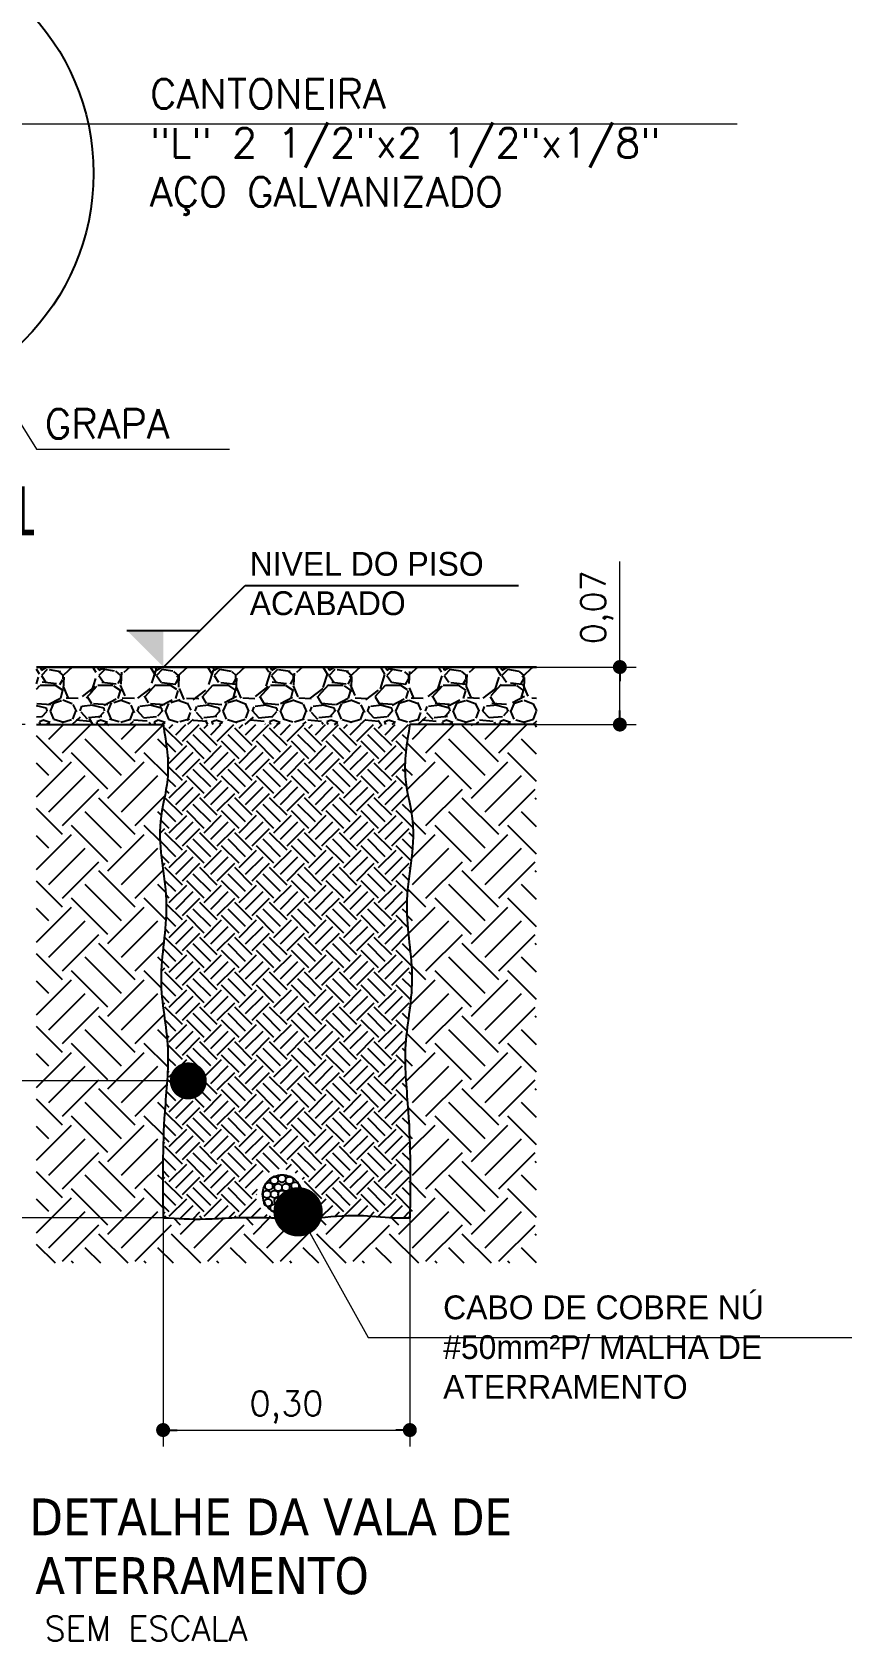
# Model space of a CAD drawing. Header units: inches. Extents: x -7660 to 802, y -193 to 3.
# Drawn here: x 569.97 to 574.19, y -152.55 to -144.27 of the extents above; entities that cross this region are included whole.
import ezdxf

# ---------------------------------------------------------------- set-up
doc = ezdxf.new("R2010")
doc.units = ezdxf.units.IN
doc.header["$MEASUREMENT"] = 0
doc.linetypes.add('DASHDOT', pattern=[1, 0.5, -0.25, 0, -0.25])
doc.linetypes.add('DASHED', pattern=[0.75, 0.5, -0.25])
for name, color, linetype in [('0-PENA01', 1, 'Continuous'), ('_A INSTALAR', 10, 'Continuous'), ('Civil_Titulo', 7, 'Continuous'), ('COTAS', 8, 'Continuous'), ('CSS A INSTALAR', 86, 'DASHDOT'), ('CSS-PENA-04_INSTALAR', 4, 'Continuous'), ('indicação', 7, 'Continuous'), ('pontos', 7, 'Continuous'), ('TEXTO', 7, 'Continuous')]:
    doc.layers.add(name, color=color, linetype=linetype)
doc.layers.add('existente', color=8, linetype='Continuous', lineweight=0)
doc.styles.add('Arial', font='arial.ttf')
doc.styles.add('KBBR', font='KBBR.SHX')
doc.styles.add('ROMANS', font='romans.shx', dxfattribs={"height": 10})
doc.styles.get("Standard").update_dxf_attribs({"font": 'arial.ttf'})
doc.styles.add('tahoma', font='tahoma.ttf')
doc.dimstyles.new('PREFEITURA', dxfattribs={"dimscale": 0.7, "dimtxt": 0.25, "dimasz": 0.1, "dimexe": 0.1, "dimexo": 0.1, "dimgap": 0.05, "dimtad": 1, "dimzin": 1, "dimdsep": 46, "dimlunit": 6, "dimtxsty": 'Arial', "dimblk": 'DOT', "dimcen": 0, "dimdle": 0.15, "dimclrd": 256, "dimclre": 256, "dimclrt": 256, "dimazin": 0, "dimtfac": 1, "dimtmove": 0, "dimatfit": 3, "dimfxl": 0.07, "dimtolj": 1, "dimtzin": 0, "dimarcsym": 2})
doc.dimstyles.new('STANDARD$0', dxfattribs={"dimtxt": 0.15, "dimasz": 0.25, "dimexe": 0.2, "dimexo": 0.4, "dimgap": 0.08, "dimtad": 1, "dimdsep": 46, "dimtxsty": 'ROMANS', "dimblk": 'OBLIQUE', "dimcen": 2.5, "dimclrd": 1, "dimclre": 1, "dimclrt": 2, "dimadec": 0, "dimazin": 0, "dimtfac": 1, "dimtmove": 2, "dimatfit": 3, "dimldrblk": 'OBLIQUE', "dimfxl": 1, "dimtolj": 1, "dimtzin": 0, "dimarcsym": 0})
doc.dimstyles.new('VERMELHA', dxfattribs={"dimtxt": 0.15, "dimasz": 0.09, "dimexe": 0.18, "dimexo": 0.18, "dimgap": 0.18, "dimtad": 1, "dimdec": 3, "dimzin": 1, "dimdsep": 46, "dimtxsty": 'Standard', "dimblk1": 'DOT', "dimblk2": 'DOT', "dimsah": 1, "dimcen": 2.5, "dimclrd": 1, "dimclre": 1, "dimclrt": 256, "dimadec": 0, "dimazin": 0, "dimtfac": 1, "dimtdec": 3, "dimtmove": 0, "dimatfit": 3, "dimldrblk": 'DOT', "dimfxl": 1, "dimtolj": 1, "dimtzin": 1, "dimarcsym": 0})

# ---------------------------------------------------------------- blocks, each defined once
blk = doc.blocks.new('DOT')
at = {"layer": 'COTAS', "color": 0, "linetype": 'ByBlock'}
blk.add_line((-0.5, 0), (-1, 0), dxfattribs=at)
at = {"layer": 'COTAS', "color": 0, "linetype": 'ByBlock', "const_width": 0.5}
blk.add_lwpolyline([(-0.25, 0, 1), (0.25, 0, 1)], format="xyb", close=True, dxfattribs=at)
blk = doc.blocks.new('_Dot')
at = {"layer": '0-PENA01', "color": 0, "lineweight": -2}
blk.add_line((-0.5, 0), (-1, 0), dxfattribs=at)
at = {"layer": '0-PENA01', "color": 0, "const_width": 0.5}
blk.add_lwpolyline([(-0.25, 0, 1), (0.25, 0, 1)], format="xyb", close=True, dxfattribs=at)
blk = doc.blocks.new('*D185')
at = {"layer": 'existente', "color": 8, "lineweight": -2, "transparency": 16777216}
for p, q in [((-3.265473209241465, 0.180416556824639), (-3.33451968020702, 0.180416556824639)), ((-3.31451968020702, 0.163416556824639), (-3.31451968020702, -0.4025834431775441)), ((-3.097549976897428, -0.419583443177544), (-3.33451968020702, -0.4195834431775441))]:
    blk.add_line(p, q, dxfattribs=at)
at = {"layer": 'existente', "color": 8, "lineweight": -2, "transparency": 16777216, "xscale": 0.017, "yscale": 0.017, "zscale": 0.017}
for p, rotation in [((-3.31451968020702, 0.180416556824639), 90), ((-3.31451968020702, -0.4195834431775441), 270)]:
    blk.add_blockref('DOT', p, dxfattribs=dict(at, rotation=rotation))
at = {"layer": 'existente', "color": 7, "transparency": 16777216, "insert": (-3.342376823064162, -0.1195834431764515), "char_height": 0.03, "attachment_point": 5, "rotation": 90, "style": 'ROMANS'}
blk.add_mtext('\\A1;0,60', dxfattribs=at)
blk = doc.blocks.new('*D188')
at = {"layer": 'existente', "color": 8, "lineweight": -2, "transparency": 16777216}
for p, q in [((-2.542194490830301, 0.2504165568243481), (-2.542194490830301, 0.3788451282529196)), ((-2.643635907385034, 0.250416556824348), (-2.522194490830301, 0.2504165568243481)), ((-2.542194490830301, 0.1974165568246391), (-2.542194490830301, 0.2334165568243481)), ((-2.643635907385034, 0.180416556824639), (-2.522194490830301, 0.1804165568246391))]:
    blk.add_line(p, q, dxfattribs=at)
at = {"layer": 'existente', "color": 8, "lineweight": -2, "transparency": 16777216, "xscale": 0.017, "yscale": 0.017, "zscale": 0.017}
for p, rotation in [((-2.542194490830301, 0.2504165568243481), 90), ((-2.542194490830301, 0.1804165568246391), 270)]:
    blk.add_blockref('DOT', p, dxfattribs=dict(at, rotation=rotation))
at = {"layer": 'existente', "color": 7, "transparency": 16777216, "insert": (-2.570051633687444, 0.3231308425386345), "char_height": 0.03, "attachment_point": 5, "rotation": 90, "style": 'ROMANS'}
blk.add_mtext('\\A1;0,07', dxfattribs=at)
blk = doc.blocks.new('*D189')
at = {"layer": 'existente', "color": 8, "lineweight": -2, "transparency": 16777216}
for p, q in [((-3.097549976897426, -0.4195834431775438), (-3.097549976897426, -0.6979704080327065)), ((-2.797549979884934, -0.4196141905231343), (-2.797549979884934, -0.6979704080327065)), ((-3.080549976897426, -0.6779704080327065), (-2.814549979884934, -0.6779704080327065))]:
    blk.add_line(p, q, dxfattribs=at)
at = {"layer": 'existente', "color": 8, "lineweight": -2, "transparency": 16777216, "xscale": 0.017, "yscale": 0.017, "zscale": 0.017, "rotation": 180}
blk.add_blockref('DOT', (-3.097549976897426, -0.6779704080327065), dxfattribs=at)
at = {"layer": 'existente', "color": 8, "lineweight": -2, "transparency": 16777216, "xscale": 0.017, "yscale": 0.017, "zscale": 0.017}
blk.add_blockref('DOT', (-2.797549979884934, -0.6779704080327065), dxfattribs=at)
at = {"layer": 'existente', "color": 7, "transparency": 16777216, "insert": (-2.94754997839118, -0.6501132651755637), "char_height": 0.03, "attachment_point": 5, "style": 'ROMANS'}
blk.add_mtext('\\A1;0,30', dxfattribs=at)
blk = doc.blocks.new('caixasddeps')
at = {"linetype": 'ByBlock'}
h = blk.add_hatch(dxfattribs=at)
h.set_pattern_fill('GRAVEL', color=9, scale=0.07)
h.set_pattern_definition([(228.012787504, (-40712.32441440657, -20861.68511224188), (-0.5600000000000044, -0.6300000000000004), [0.00941752, -0.932336163295159]), (184.969740728, (-40712.33071440657, -20861.69211224188), (0.8399999999999982, 0.0700000000000025), [0.01616076, -1.599914733286099]), (132.510447078, (-40712.34681440657, -20861.69351224188), (0.7000000000000083, -0.7699999999999906), [0.01139516, -1.128122281726979]), (267.273689006, (-40712.37411440657, -20861.71101224189), (0.0700000000000017, 1.400000000000001), [0.01471665999999998, -1.456949062914024]), (292.833654178, (-40712.37481440657, -20861.72571224189), (-0.3499999999999992, 0.8400000000000019), [0.01443084999999998, -1.428656118966176]), (357.273689006, (-40712.36921440657, -20861.73901224188), (-1.400000000000001, 0.0700000000000018), [0.01471665999999998, -1.456949062914024]), (37.6942404667, (-40712.35451440657, -20861.73971224188), (-0.91, -0.6999999999999983), [0.01946203, -1.92673939842412]), (72.2553283749, (-40712.33911440657, -20861.72781224188), (0.490000000000002, 1.54), [0.01837415999999996, -1.819042504776932]), (121.429565615, (-40712.33351440657, -20861.71031224188), (-0.5600000000000014, 0.9099999999999993), [0.0147665, -1.461885117681029]), (175.236358309, (-40712.34121440657, -20861.69771224188), (0.7699999999999989, -0.0700000000000027), [0.01685824, -0.826053380515461]), (222.397437798, (-40712.35801440657, -20861.69631224189), (-0.8399999999999973, -0.7699999999999982), [0.02180136, -2.158336250335643]), (138.814074834, (-40712.30481440657, -20861.71171224188), (-0.4900000000000024, 0.4200000000000001), [0.00744106999999999, -0.7366691368914263]), (171.46923439, (-40712.31041440657, -20861.70681224188), (0.91, -0.1399999999999997), [0.01415659, -1.40150579913099]), (225, (-40712.32441440657, -20861.70471224188), (0, -0.0699999999999953), [0.00989947, -0.08909547936611699]), (203.198590514, (-40712.32931440657, -20861.69631224189), (0.3499999999999993, 0.1399999999999983), [0.00533106, -0.5277730574104731]), (291.801409486, (-40712.33421440657, -20861.69841224188), (-0.0699999999999779, 0.2100000000000072), [0.00753921, -0.369422326499415]), (30.96375653209999, (-40712.33141440657, -20861.70541224188), (0.2100000000000037, 0.1399999999999986), [0.01224503, -0.3959216026391709]), (161.565051177, (-40712.32091440657, -20861.69911224188), (0.1400000000000008, -0.0699999999999984), [0.00885437, -0.2125050662117877]), (16.389540334, (-40712.37481440657, -20861.69841224188), (0.6999999999999977, 0.2100000000000031), [0.012404, -1.227999160266858]), (70.3461759419, (-40712.36291440657, -20861.69491224188), (-0.2800000000000855, -0.7700000000002378), [0.01040627, -1.03021854231233]), (293.198590514, (-40712.32091440657, -20861.68511224188), (-0.1399999999999979, 0.3499999999999994), [0.01066205, -0.522442067410473]), (343.610459666, (-40712.31671440657, -20861.69491224188), (-0.6999999999999977, 0.2100000000000031), [0.01240399999999998, -1.227999160266825]), (339.44395478, (-40712.37481440657, -20861.74181224189), (-0.3500000000000026, 0.1400000000000017), [0.01196159999999998, -0.5861186621722224]), (294.775140569, (-40712.36361440657, -20861.74601224188), (-0.3500000000000004, 0.7700000000000004), [0.01002246, -0.99222501442932]), (66.8014094864, (-40712.32021440657, -20861.75511224188), (0.1399999999999987, 0.3499999999999979), [0.01066205, -0.522442067410473]), (17.3540246363, (-40712.31601440657, -20861.74531224188), (-0.9099999999999984, -0.2799999999999974), [0.01173417, -1.1616796529968]), (69.44395478040002, (-40712.35451440657, -20861.75511224188), (-0.1400000000000005, -0.3499999999999969), [0.005980799999999989, -0.5920994621722224]), (101.3099324739999, (-40712.32441440657, -20861.75511224188), (-0.0699999999999975, 0.2800000000000009), [0.003569300000000001, -0.3533620659514961]), (165.963756532, (-40712.32511440657, -20861.75161224189), (0.2099999999999971, -0.0700000000000001), [0.01443085, -0.2741865437932391]), (186.009005957, (-40712.33911440657, -20861.74811224188), (0.7000000000000033, 0.0699999999999988), [0.0133735, -1.323974622217996]), (303.690067526, (-40712.33141440657, -20861.71171224188), (-0.0699999999999991, 0.139999999999999), [0.01009553999999998, -0.2422930492824794]), (353.157226587, (-40712.32581440657, -20861.72011224188), (1.190000000000001, -0.1400000000000037), [0.01762558, -1.744929383681981]), (60.9453959009, (-40712.30831440657, -20861.72221224189), (-0.2799999999999983, -0.4899999999999985), [0.00720692, -0.7134871898690901]), (90, (-40712.30481440657, -20861.71591224189), (-0.07, 0.07), [0.0042, -0.0658]), (120.256437164, (-40712.34051440657, -20861.74601224188), (0.2800000000000006, -0.4900000000000006), [0.00972468, -0.962746399261486]), (48.01278750419999, (-40712.34541440657, -20861.73761224188), (0.56, 0.6299999999999983), [0.01883504, -0.9229186432951588]), (0, (-40712.33281440657, -20861.72361224188), (0.07, 0.07), [0.0182, -0.0518]), (325.3048464690001, (-40712.31461440657, -20861.72361224188), (0.7000000000000098, -0.4899999999999878), [0.01106797999999998, -1.095729201058934]), (254.0546040990001, (-40712.30551440657, -20861.72991224188), (-0.0700000000000027, -0.2800000000000003), [0.01019214, -0.4994155522496352]), (207.645975364, (-40712.30831440657, -20861.73971224188), (-1.329999999999996, -0.7000000000000034), [0.01659455, -1.642863192758157]), (175.42607874, (-40712.32301440657, -20861.74741224188), (-0.9099999999999968, 0.0700000000000001), [0.01755593, -1.738035138557822])])
h.paths.add_polyline_path([(-2.643635907385033, 0.180416556824639), (-2.643635907385033, 0.2504165568243479), (-3.251464049419155, 0.2504165568243479), (-3.251464049419155, 0.180416556824639)])
h = blk.add_hatch(dxfattribs=at)
h.set_pattern_fill('EARTH', color=8, scale=0.25, angle=45)
h.set_pattern_definition([(45, (-40714.76404535118, -20861.75511224188), (0, 0.0883883476483184), [0.0625, -0.0625]), (45, (-40714.78061816636, -20861.7385394267), (0, 0.0883883476483184), [0.0625, -0.0625]), (45, (-40714.79719098155, -20861.72196661152), (0, 0.0883883476483184), [0.0625, -0.0625]), (135, (-40714.79719098155, -20861.71091806806), (-0.0883883476483184, 0), [0.0625, -0.0625]), (135, (-40714.78061816636, -20861.69434525288), (-0.0883883476483184, 0), [0.0625, -0.0625]), (135, (-40714.76404535118, -20861.67777243769), (-0.0883883476483184, 0), [0.0625, -0.0625])])
edge = h.paths.add_edge_path()
edge.add_line((-3.251464049419155, 0.180416556824639), (-3.097549976897426, 0.180416556824639))
edge.add_spline(control_points=[(-3.097549976897426, 0.180416556824639), (-3.093811116857978, 0.1580420985264936), (-3.087204311559617, 0.1185049969462852), (-3.109364046547853, 0.0462922202059417), (-3.085217382140399, -0.03565756578245782), (-3.106968071304436, -0.1280224677429942), (-3.087414106616052, -0.2113737365943962), (-3.098895887742401, -0.3080138224431721), (-3.098069963416492, -0.3764790283021284), (-3.097549976897426, -0.4195834431775438)], knot_values=[0, 0, 0, 0, 0.0670765220949694, 0.1185285127835352, 0.2209557151129621, 0.3119317402015348, 0.3964806863468405, 0.4725712434610486, 0.6018983981398989, 0.6018983981398989, 0.6018983981398989, 0.6018983981398989], degree=3, periodic=0)
edge.add_spline(control_points=[(-3.097549976897426, -0.4195834431775438), (-3.080376307356346, -0.4206095579647808), (-3.052552601140633, -0.422272005052946), (-3.008641785119835, -0.4187132352853951), (-2.964612877054606, -0.4195648280037858), (-2.91309643866407, -0.4208142723946366), (-2.863057411137561, -0.4148224057353218), (-2.825674042949686, -0.4199533602841257), (-2.804032078405726, -0.4196923631425307), (-2.797549979884934, -0.4196141905158584)], knot_values=[0, 0, 0, 0, 0.0515271016167059, 0.0834809902092464, 0.1319766686004376, 0.1834645675638247, 0.238364860214308, 0.2809426154630019, 0.2991481328159841, 0.2991481328159841, 0.2991481328159841, 0.2991481328159841], degree=3, periodic=0)
edge.add_spline(control_points=[(-2.797549979884934, -0.4196141905231343), (-2.797029564331751, -0.3764995255842223), (-2.796203031306504, -0.3080240677154507), (-2.807685808416863, -0.2113737368345028), (-2.788131898130814, -0.1280224676665966), (-2.809882570581976, -0.03565756581519963), (-2.785735910802032, 0.0462922202059417), (-2.8078956450845, 0.1185049969462852), (-2.801288839888002, 0.1580420985264936), (-2.797549979899486, 0.180416556824639)], knot_values=[0, 0, 0, 0, 0.129357898387068, 0.2054484555012761, 0.2899974016465818, 0.3809734267351545, 0.4834006290645814, 0.5348526197531474, 0.6019291418481166, 0.6019291418481166, 0.6019291418481166, 0.6019291418481166], degree=3, periodic=0)
edge.add_line((-2.797549979884934, 0.180416556824639), (-2.643635907385033, 0.180416556824639))
edge.add_line((-2.643635907385033, 0.180416556824639), (-2.643635907385033, -0.4750801330919785))
edge.add_line((-2.643635907385033, -0.4750801330919785), (-3.251464049419155, -0.4750801330919785))
edge.add_line((-3.251464049419155, -0.4750801330919785), (-3.251464049419155, 0.1804165568355529))
h = blk.add_hatch(dxfattribs=at)
h.set_pattern_fill('EARTH', color=9, scale=0.12, angle=45)
h.set_pattern_definition([(45, (-40712.10098112449, -20861.75511224188), (0, 0.0424264068711929), [0.03, -0.03]), (45, (-40712.10893607578, -20861.7471572906), (0, 0.0424264068711929), [0.03, -0.03]), (45, (-40712.11689102707, -20861.73920233931), (0, 0.0424264068711929), [0.03, -0.03]), (135, (-40712.11689102707, -20861.73389903845), (-0.0424264068711929, 0), [0.03, -0.03]), (135, (-40712.10893607578, -20861.72594408716), (-0.0424264068711929, 0), [0.03, -0.03]), (135, (-40712.10098112449, -20861.71798913587), (-0.0424264068711929, 0), [0.03, -0.03])])
edge = h.paths.add_edge_path()
edge.add_line((-3.097549976897426, 0.180416556824639), (-2.797549979884934, 0.180416556824639))
edge.add_spline(control_points=[(-2.797549979899486, 0.180416556824639), (-2.801288839895278, 0.1580420985264936), (-2.8078956450845, 0.1185049969462852), (-2.785735910802032, 0.0462922202059417), (-2.809882570581976, -0.03565756581519963), (-2.788131898130814, -0.1280224676738726), (-2.807685808409587, -0.2113737368345028), (-2.796203031299228, -0.3080240677154507), (-2.797029564331751, -0.3764995255842223), (-2.797549979884934, -0.4196141905231343)], knot_values=[0, 0, 0, 0, 0.0670765220949694, 0.1185285127835352, 0.2209557151129621, 0.3119317402015348, 0.3964806863468405, 0.4725712434610486, 0.6019291418481166, 0.6019291418481166, 0.6019291418481166, 0.6019291418481166], degree=3, periodic=0)
edge.add_spline(control_points=[(-2.797549979884934, -0.4196141905158584), (-2.804032078405726, -0.4196923631425307), (-2.825674042949686, -0.4199533602841257), (-2.863057411137561, -0.4148224057353218), (-2.905366915751074, -0.4198887094244128), (-2.933158799001831, -0.420086955968145), (-2.942644671187736, -0.419997393124504)], knot_values=[0.1549874215711929, 0.1549874215711929, 0.1549874215711929, 0.1549874215711929, 0.1731929389241751, 0.215770694172869, 0.2706709868233523, 0.2991481328159841, 0.2991481328159841, 0.2991481328159841, 0.2991481328159841], degree=3, periodic=0)
edge.add_arc((-2.95284886333684, -0.3910683496178535), 0.0306759693555711, 289.429364002289, 608.539344535195)
edge.add_spline(control_points=[(-2.964072041897452, -0.4196175240140292), (-2.964593742639408, -0.4196061475522583), (-2.981272341057775, -0.4192426061163133), (-3.008641785119835, -0.4187132352853951), (-3.052552601140633, -0.422272005052946), (-3.080376307356346, -0.4206095579647808), (-3.097549976897426, -0.4195834431775438)], knot_values=[0, 0, 0, 0, 0.0015659826521638, 0.050061661043355, 0.0820155496358956, 0.1335426512526014, 0.1335426512526014, 0.1335426512526014, 0.1335426512526014], degree=3, periodic=0)
edge.add_spline(control_points=[(-3.097549976897426, -0.4195834431775438), (-3.098069963416492, -0.3764790283021284), (-3.098895887742401, -0.3080138224431721), (-3.087414106608776, -0.2113737365943962), (-3.106968071318988, -0.1280224677357182), (-3.085217382125848, -0.03565756578245782), (-3.109364046540577, 0.0462922202059417), (-3.087204311559617, 0.1185049969462852), (-3.093811116857978, 0.1580420985264936), (-3.097549976897426, 0.180416556824639)], knot_values=[0, 0, 0, 0, 0.1293271546788504, 0.2054177117930584, 0.2899666579383642, 0.3809426830269369, 0.4833698853563638, 0.5348218760449296, 0.6018983981398989, 0.6018983981398989, 0.6018983981398989, 0.6018983981398989], degree=3, periodic=0)
at = {"color": 6, "linetype": 'ByBlock', "lineweight": 30}
blk.add_line((-2.643635907385033, 0.2504165568243479), (-3.251464049419155, 0.2504165568243479), dxfattribs=at)
at = {"color": 8, "linetype": 'Continuous', "ltscale": 10}
blk.add_circle((-3.468783186297514, 0.851117256373982), 0.286541434736622, dxfattribs=at)
at = {"layer": '_A INSTALAR', "color": 7, "linetype": 'ByBlock'}
for p, q in [((-3.097138847100723, 0.2504165568243479), (-2.997841527248966, 0.3497138766833814)), ((-2.997841527248966, 0.3497138766833814), (-2.665588618234324, 0.3497138766833814)), ((-3.141688847106707, 0.2949665568230557), (-3.052588847102015, 0.2949665568230557)), ((-3.097138847100723, 0.2504165568243479), (-3.052588847102015, 0.2949665568230557))]:
    blk.add_line(p, q, dxfattribs=at)
blk.add_solid([(-3.141688847106707, 0.2949665568230557), (-3.097138847100723, 0.2504165568243479), (-3.097138847100723, 0.2949665568230557)], dxfattribs=at)
at = {"layer": 'CSS A INSTALAR', "linetype": 'DASHED', "ltscale": 0.5}
for centre, radius in [((-2.95284886333684, -0.3910683496178535), 0.0236626763956954), ((-2.962471294369607, -0.3743031445155793), 0.0046420986821191), ((-2.953159610748116, -0.3720497850008542), 0.0046420986821191), ((-2.943902899649402, -0.3743031445155793), 0.0046420986821191), ((-2.971417258064321, -0.3910683496178535), 0.0046420986821191), ((-2.968997399708314, -0.3814123821939575), 0.0046420986821191), ((-2.962133060689666, -0.3910683496178535), 0.0046420986821191), ((-2.95766008143255, -0.3827975159038033), 0.0046420986821191), ((-2.95284886333684, -0.3910683496178535), 0.0046420986821191), ((-2.948375884079724, -0.3827975159038033), 0.0046420986821191), ((-2.943564665969461, -0.3910683496178535), 0.0046420986821191), ((-2.936974894626474, -0.3807890651660273), 0.0046420986821191), ((-2.934280468594807, -0.3910683496178535), 0.0046420986821191), ((-2.970102661296551, -0.4013070908258669), 0.0046420986821191), ((-2.962471294369607, -0.4078335547164897), 0.0046420986821191), ((-2.95766008143255, -0.3993391833246278), 0.0046420986821191), ((-2.95318709701678, -0.4112544451454596), 0.0046420986821191), ((-2.948375884079724, -0.3993391833246278), 0.0046420986821191), ((-2.943902899649402, -0.4078335547164897), 0.0046420986821191), ((-2.937193607016525, -0.4004524401352683), 0.0046420986821191)]:
    blk.add_circle(centre, radius, dxfattribs=at)
at = {"layer": 'CSS-PENA-04_INSTALAR'}
for p, q in [((-3.251464049419155, 0.180416556824639), (-3.097549976897426, 0.180416556824639)), ((-2.643635907385033, 0.180416556824639), (-2.797549979884934, 0.180416556824639))]:
    blk.add_line(p, q, dxfattribs=at)
for points in [[(-3.097549976897426, 0.180416556824639), (-3.092256210067717, 0.113549256533588), (-3.10082977469574, 0.0628166108726873), (-3.093682553553663, -0.03936092582443962), (-3.100116602952767, -0.1301091497734888), (-3.091977142867108, -0.2142653942428296), (-3.095558505316149, -0.2902716224452888), (-3.097549976897426, -0.4195834431775438)], [(-2.797549979899486, 0.180416556824639), (-2.802843746721919, 0.113549256533588), (-2.794270182101172, 0.0628166108726873), (-2.801417403235973, -0.03936092582443962), (-2.794983353836869, -0.1301091497734888), (-2.803122813929804, -0.2142653942428296), (-2.799541451488039, -0.2902716224452888), (-2.797549979884934, -0.4196141905231343)]]:
    blk.add_spline(points, degree=3, dxfattribs=at)
for points, knots in [([(-3.097549976897426, -0.4195834431775438), (-3.080376307356346, -0.4206095579647808), (-3.052552601140633, -0.422272005052946), (-3.008641785119835, -0.4187132352853951), (-2.981272341057775, -0.4192426061163133), (-2.964593742639408, -0.4196061475522583), (-2.942644671187736, -0.419997393124504)], [0, 0, 0, 0, 0.0515271016167059, 0.0834809902092464, 0.1319766686004376, 0.1335426512526014, 0.1335426512526014, 0.1335426512526014, 0.1335426512526014]), ([(-2.942644671187736, -0.419997393124504), (-2.933158799001831, -0.420086955968145), (-2.905366915751074, -0.4198887094244128), (-2.863057411137561, -0.4148224057353218), (-2.825674042949686, -0.4199533602841257), (-2.804032078405726, -0.4196923631425307), (-2.797549979884934, -0.4196141905158584)], [0.1549874215711929, 0.1549874215711929, 0.1549874215711929, 0.1549874215711929, 0.1834645675638247, 0.238364860214308, 0.2809426154630019, 0.2991481328159841, 0.2991481328159841, 0.2991481328159841, 0.2991481328159841])]:
    blk.add_open_spline(points, degree=3, knots=knots, dxfattribs=at)
at = {"layer": 'Civil_Titulo', "color": 4, "style": 'tahoma'}
blk.add_text('DETALHE-1', height=0.05960669366162111, dxfattribs=at).set_placement((-3.644278713865788, 0.41068499155881))
at = {"layer": 'indicação', "color": 7, "char_height": 0.029, "width": 1.54883224574587, "attachment_point": 1, "style": 'KBBR'}
for s, insert in [('\\pxi1.3876;NIVEL DO PISO', (-3.032484584000485, 0.3904801631942973)), ('\\pxi1.3876;ACABADO', (-3.032484584000485, 0.3426102135854308)), ('\\pxi1.3876;CABO DE COBRE NÚ \\P#50mm²P/ MALHA DE \\PATERRAMENTO', (-2.797310511115938, -0.5141911955652176))]:
    blk.add_mtext(s, dxfattribs=dict(at, insert=insert))
at = {"layer": 'TEXTO', "color": 4, "style": 'tahoma'}
for s, p in [('DETALHE DA VALA DE', (-3.26020239306672, -0.8061525000957772)), ('ATERRAMENTO', (-3.253057968679059, -0.8776250640657963))]:
    blk.add_text(s, height=0.045, dxfattribs=at).set_placement(p)
at = {"layer": 'TEXTO', "style": 'ROMANS'}
blk.add_text('SEM ESCALA', height=0.03, dxfattribs=at).set_placement((-3.241642540000612, -0.9344474790705135))
at = {"layer": 'TEXTO', "char_height": 0.03576401619697267, "width": 1.354006247758654, "attachment_point": 1, "style": 'ROMANS'}
for s, insert in [('CANTONEIRA \\P"L" 2 1/2"x2 1/2"x1/8"\\PAÇO GALVANIZADO', (-3.113518351674429, 0.9656831916581723)), ('    GRAPA', (-3.339621497827466, 0.5641649574390613))]:
    blk.add_mtext(s, dxfattribs=dict(at, insert=insert))
at = {"layer": 'existente'}
for base, p1, p2, picture, middle in [((-2.542194490830301, 0.2504165568243481), (-2.643635907385033, 0.180416556824639), (-2.643635907385033, 0.2504165568243479), '*D188', (-2.570051633687444, 0.3231308425386345)), ((-3.31451968020702, -0.4195834431775441), (-3.265473209241463, 0.180416556824639), (-3.097549976897426, -0.4195834431775438), '*D185', (-3.342376823064162, -0.1195834431764515))]:
    dim = blk.add_linear_dim(base=base, p1=p1, p2=p2, angle=90, dimstyle='STANDARD$0', override={"dimtxt": 0.03, "dimasz": 0.017, "dimexe": 0.02, "dimexo": 0, "dimgap": 0.01, "dimzin": 1, "dimlunit": 6, "dimblk": 'DOT', "dimcen": 0, "dimdle": 0.15, "dimclrd": 8, "dimclre": 8, "dimclrt": 7, "dimadec": 2, "dimtmove": 0}, dxfattribs=at)
    dim.commit()
    dim.dimension.update_dxf_attribs({"geometry": picture, "text_midpoint": middle})
dim = blk.add_linear_dim(base=(-2.797549979884934, -0.6779704080327065), p1=(-3.097549976897426, -0.4195834431775438), p2=(-2.797549979884934, -0.4196141905231343), dimstyle='STANDARD$0', override={"dimtxt": 0.03, "dimasz": 0.017, "dimexe": 0.02, "dimexo": 0, "dimgap": 0.01, "dimzin": 1, "dimlunit": 6, "dimblk": 'DOT', "dimcen": 0, "dimdle": 0.15, "dimclrd": 8, "dimclre": 8, "dimclrt": 7, "dimadec": 2, "dimtmove": 0}, dxfattribs=at)
dim.commit()
dim.dimension.update_dxf_attribs({"geometry": '*D189', "text_midpoint": (-2.94754997839118, -0.6501132651755637)})
at = {"layer": 'pontos'}
for points in [[(-3.495110036528786, 0.9113883483369136), (-2.399762009648839, 0.9113883483369136)], [(-3.438668868213426, 0.8145734535646625), (-3.251517863711342, 0.5155022818216821), (-3.016841755190399, 0.5155022818216821)]]:
    blk.add_leader(points, dimstyle='PREFEITURA', override={"dimtxt": 0.15, "dimasz": 0.04, "dimexo": 0, "dimgap": 0.05, "dimtad": 0, "dimrnd": 0, "dimzin": 1, "dimcen": 0, "dimdle": 0.15, "dimclrd": 8, "dimclre": 8, "dimaunit": 0, "dimadec": 2, "dimtofl": 1, "dimarcsym": 2}, dxfattribs=at)
at = {"layer": 'TEXTO'}
for points, override in [([(-3.06694235123723, -0.2531732885436213), (-3.661914003532729, -0.2531732885436213)], {"dimasz": 0.045, "dimtad": 0, "dimclrd": 8}), ([(-2.933420246299647, -0.4124462120853423), (-2.848364184064849, -0.5652231210333412), (-2.260180402437982, -0.5652231210333412)], {"dimasz": 0.06, "dimtad": 0, "dimclrd": 8})]:
    blk.add_leader(points, dimstyle='VERMELHA', override=override, dxfattribs=at)

msp = doc.modelspace()

# ---------------------------------------------------------------- block references
at = {"color": 2, "linetype": 'ByBlock', "lineweight": 5, "xscale": 4.229621216896818, "yscale": 4.229621216896818, "zscale": 4.229621216896818}
msp.add_blockref('caixasddeps', (583.749623536154, -148.5929754657368), dxfattribs=at)

doc.saveas('drawing.dxf')
